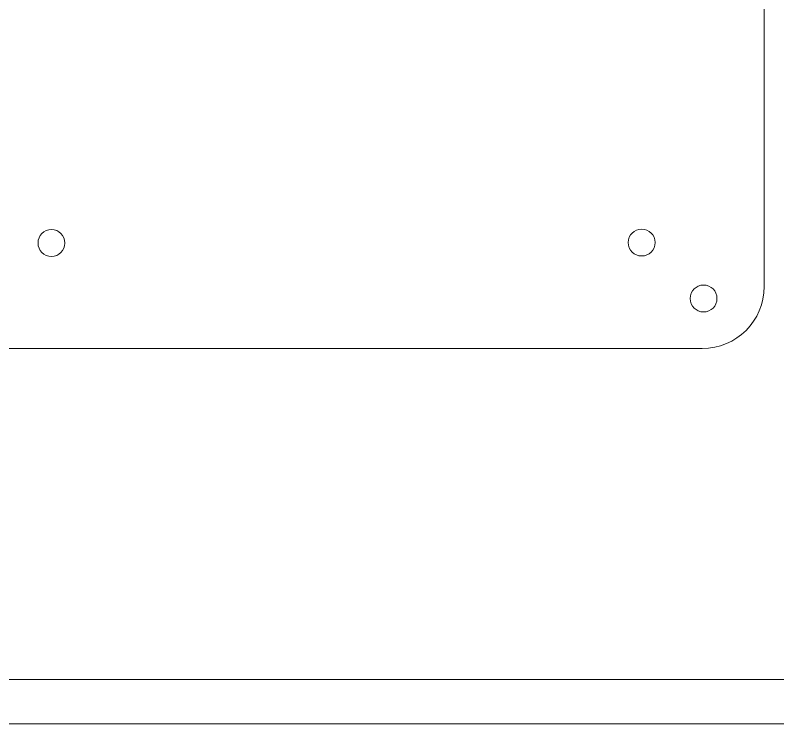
# Model space of a CAD drawing. Header units: millimetres. Extents: x -285 to 1112, y -5 to 442.
# Drawn here: x 328.8 to 415, y -5 to 75.1 of the extents above; entities that cross this region are included whole.
import ezdxf

# ---------------------------------------------------------------- set-up
doc = ezdxf.new("R2010")
doc.units = ezdxf.units.MM
doc.header["$MEASUREMENT"] = 0
doc.layers.get('0').update_dxf_attribs({"lineweight": 0, "true_color": 0xf6921e})
doc.layers.add('Cutting lines', color=5, linetype='Continuous', lineweight=0)

msp = doc.modelspace()

# ---------------------------------------------------------------- linework, layer by layer
at = {"lineweight": 0}
for points in [[(-5, -5), (795, -5), (795, 389), (-5, 389)], [(0, 0), (790, 0), (790, 384), (0, 384)]]:
    msp.add_lwpolyline(points, close=True, dxfattribs=at)
at = {"layer": 'Cutting lines', "lineweight": 0}
for p, q in [((413.434, 44.397), (413.434, 178.728)), ((368.675, 37.397), (298.797, 37.397)), ((404.376, 37.397), (368.675, 37.397)), ((406.434, 37.397), (404.376, 37.397))]:
    msp.add_line(p, q, dxfattribs=at)
for centre in [(399.592, 49.376), (332.873, 49.316), (406.582, 43.05)]:
    msp.add_circle(centre, 1.52, dxfattribs=at)
msp.add_arc((406.434, 44.397), 7, 270, 0, dxfattribs=at)

doc.saveas('drawing.dxf')
